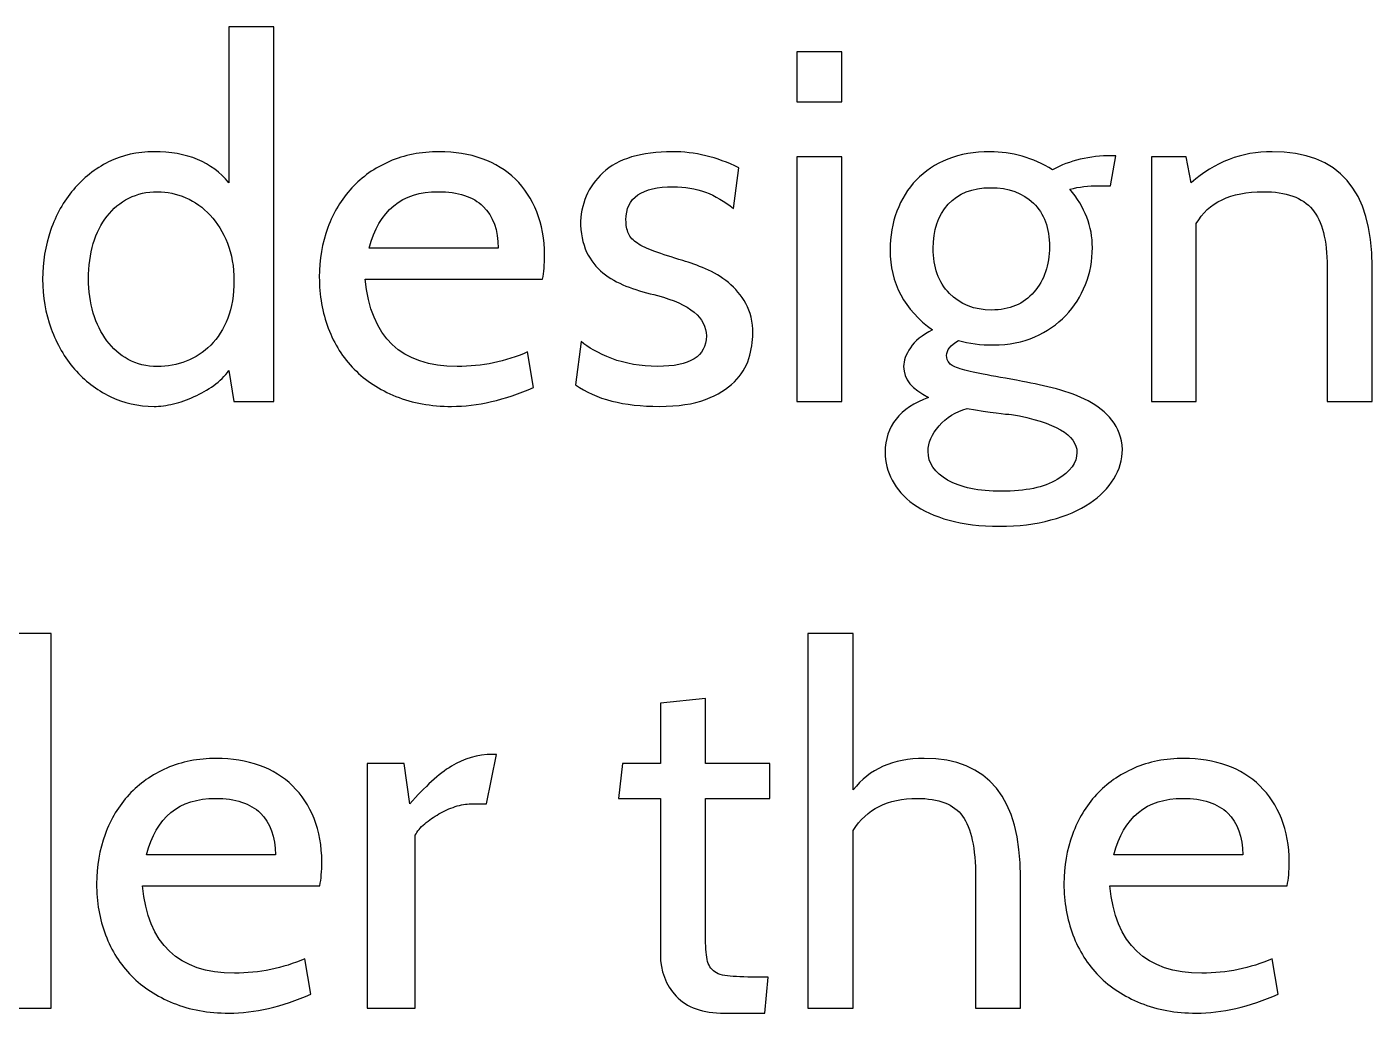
# Model space of a CAD drawing. Header units: centimetres. Extents: x -24 to 24.1, y -20.7 to 0.5.
# Drawn here: x 13.393 to 15.674, y -6.704 to -5.032 of the extents above; entities that cross this region are included whole.
import ezdxf

# ---------------------------------------------------------------- set-up
doc = ezdxf.new("R2010")
doc.units = ezdxf.units.CM
doc.header["$MEASUREMENT"] = 0
doc.layers.add('Layer 1', color=7, linetype='Continuous')

msp = doc.modelspace()

# ---------------------------------------------------------------- linework, layer by layer
at = {"layer": 'Layer 1', "color": 250}
for points, knots in [([(13.81193, -5.66718), (13.81193, -5.66718), (13.7442, -5.66718), (13.7442, -5.66718), (13.7442, -5.66718), (13.7442, -5.66718), (13.73573, -5.61469), (13.73573, -5.61469), (13.73573, -5.61469), (13.72896, -5.62428), (13.72035, -5.63275), (13.70991, -5.64009), (13.70991, -5.64009), (13.69947, -5.64742), (13.68846, -5.65377), (13.67689, -5.65914), (13.67689, -5.65914), (13.66532, -5.6645), (13.6536, -5.66859), (13.64175, -5.67141), (13.64175, -5.67141), (13.6299, -5.67424), (13.61889, -5.67565), (13.60873, -5.67565), (13.60873, -5.67565), (13.5822, -5.67565), (13.55737, -5.67), (13.53422, -5.65871), (13.53422, -5.65871), (13.51108, -5.64742), (13.49104, -5.63204), (13.47411, -5.61257), (13.47411, -5.61257), (13.45718, -5.5931), (13.44391, -5.57024), (13.43432, -5.54399), (13.43432, -5.54399), (13.42472, -5.51774), (13.41992, -5.48966), (13.41992, -5.45975), (13.41992, -5.45975), (13.41992, -5.43096), (13.42444, -5.40344), (13.43347, -5.3772), (13.43347, -5.3772), (13.4425, -5.35095), (13.45534, -5.32795), (13.47199, -5.30819), (13.47199, -5.30819), (13.48864, -5.28844), (13.50854, -5.27277), (13.53168, -5.2612), (13.53168, -5.2612), (13.55483, -5.24963), (13.58051, -5.24384), (13.60873, -5.24384), (13.60873, -5.24384), (13.66461, -5.24384), (13.70694, -5.26134), (13.73573, -5.29634), (13.73573, -5.29634), (13.73573, -5.29634), (13.73573, -5.03218), (13.73573, -5.03218), (13.73573, -5.03218), (13.73573, -5.03218), (13.81193, -5.03218), (13.81193, -5.03218), (13.81193, -5.03218), (13.81193, -5.03218), (13.81193, -5.66718), (13.81193, -5.66718)], [0, 0, 0, 0, 0.0526316, 0.0526316, 0.0526316, 0.0526316, 0.1052632, 0.1052632, 0.1052632, 0.1052632, 0.1578947, 0.1578947, 0.1578947, 0.1578947, 0.2105263, 0.2105263, 0.2105263, 0.2105263, 0.2631579, 0.2631579, 0.2631579, 0.2631579, 0.3157895, 0.3157895, 0.3157895, 0.3157895, 0.3684211, 0.3684211, 0.3684211, 0.3684211, 0.4210526, 0.4210526, 0.4210526, 0.4210526, 0.4736842, 0.4736842, 0.4736842, 0.4736842, 0.5263158, 0.5263158, 0.5263158, 0.5263158, 0.5789474, 0.5789474, 0.5789474, 0.5789474, 0.6315789, 0.6315789, 0.6315789, 0.6315789, 0.6842105, 0.6842105, 0.6842105, 0.6842105, 0.7368421, 0.7368421, 0.7368421, 0.7368421, 0.7894737, 0.7894737, 0.7894737, 0.7894737, 0.8421053, 0.8421053, 0.8421053, 0.8421053, 0.8947368, 0.8947368, 0.8947368, 0.8947368, 1, 1, 1, 1]), ([(14.7746, -5.15918), (14.7746, -5.15918), (14.6984, -5.15918), (14.6984, -5.15918), (14.6984, -5.15918), (14.6984, -5.15918), (14.6984, -5.07451), (14.6984, -5.07451), (14.6984, -5.07451), (14.6984, -5.07451), (14.7746, -5.07451), (14.7746, -5.07451), (14.7746, -5.07451), (14.7746, -5.07451), (14.7746, -5.15918), (14.7746, -5.15918)], [0, 0, 0, 0, 0.2, 0.2, 0.2, 0.2, 0.4, 0.4, 0.4, 0.4, 0.6, 0.6, 0.6, 0.6, 1, 1, 1, 1]), ([(14.26744, -5.45975), (14.26744, -5.45975), (13.96687, -5.45975), (13.96687, -5.45975), (13.96687, -5.45975), (13.9759, -5.55852), (14.02783, -5.60791), (14.12266, -5.60791), (14.12266, -5.60791), (14.16499, -5.60791), (14.20478, -5.59973), (14.24204, -5.58336), (14.24204, -5.58336), (14.24204, -5.58336), (14.2522, -5.64347), (14.2522, -5.64347), (14.2522, -5.64347), (14.20309, -5.66492), (14.15681, -5.67565), (14.11334, -5.67565), (14.11334, -5.67565), (14.07835, -5.67565), (14.04688, -5.67), (14.01894, -5.65871), (14.01894, -5.65871), (13.991, -5.64742), (13.96743, -5.63204), (13.94824, -5.61257), (13.94824, -5.61257), (13.92905, -5.5931), (13.91438, -5.56995), (13.90422, -5.54314), (13.90422, -5.54314), (13.89406, -5.51633), (13.88898, -5.4874), (13.88898, -5.45636), (13.88898, -5.45636), (13.88898, -5.42644), (13.89377, -5.3985), (13.90337, -5.37254), (13.90337, -5.37254), (13.91297, -5.34657), (13.92651, -5.32414), (13.94401, -5.30523), (13.94401, -5.30523), (13.96151, -5.28632), (13.98282, -5.27136), (14.00793, -5.26036), (14.00793, -5.26036), (14.03305, -5.24935), (14.06113, -5.24384), (14.09218, -5.24384), (14.09218, -5.24384), (14.11871, -5.24384), (14.14298, -5.2478), (14.16499, -5.2557), (14.16499, -5.2557), (14.187, -5.2636), (14.20577, -5.27517), (14.22129, -5.29041), (14.22129, -5.29041), (14.23682, -5.30565), (14.24895, -5.32414), (14.2577, -5.34587), (14.2577, -5.34587), (14.26645, -5.3676), (14.27082, -5.39201), (14.27082, -5.41911), (14.27082, -5.41911), (14.27082, -5.43491), (14.2697, -5.44846), (14.26744, -5.45975)], [0, 0, 0, 0, 0.0526316, 0.0526316, 0.0526316, 0.0526316, 0.1052632, 0.1052632, 0.1052632, 0.1052632, 0.1578947, 0.1578947, 0.1578947, 0.1578947, 0.2105263, 0.2105263, 0.2105263, 0.2105263, 0.2631579, 0.2631579, 0.2631579, 0.2631579, 0.3157895, 0.3157895, 0.3157895, 0.3157895, 0.3684211, 0.3684211, 0.3684211, 0.3684211, 0.4210526, 0.4210526, 0.4210526, 0.4210526, 0.4736842, 0.4736842, 0.4736842, 0.4736842, 0.5263158, 0.5263158, 0.5263158, 0.5263158, 0.5789474, 0.5789474, 0.5789474, 0.5789474, 0.6315789, 0.6315789, 0.6315789, 0.6315789, 0.6842105, 0.6842105, 0.6842105, 0.6842105, 0.7368421, 0.7368421, 0.7368421, 0.7368421, 0.7894737, 0.7894737, 0.7894737, 0.7894737, 0.8421053, 0.8421053, 0.8421053, 0.8421053, 0.8947368, 0.8947368, 0.8947368, 0.8947368, 1, 1, 1, 1]), ([(14.46556, -5.67565), (14.40517, -5.67565), (14.35775, -5.66351), (14.32332, -5.63924), (14.32332, -5.63924), (14.32332, -5.63924), (14.33264, -5.56558), (14.33264, -5.56558), (14.33264, -5.56558), (14.34393, -5.57574), (14.36128, -5.58534), (14.38471, -5.59437), (14.38471, -5.59437), (14.40813, -5.6034), (14.43395, -5.60791), (14.46218, -5.60791), (14.46218, -5.60791), (14.51749, -5.60791), (14.54515, -5.5907), (14.54515, -5.55627), (14.54515, -5.55627), (14.54515, -5.52522), (14.51749, -5.50236), (14.46218, -5.48769), (14.46218, -5.48769), (14.44524, -5.48373), (14.4293, -5.47908), (14.41434, -5.47372), (14.41434, -5.47372), (14.39938, -5.46835), (14.38598, -5.4613), (14.37412, -5.45255), (14.37412, -5.45255), (14.36227, -5.4438), (14.35253, -5.43265), (14.34491, -5.41911), (14.34491, -5.41911), (14.33729, -5.40556), (14.33292, -5.38863), (14.33179, -5.36831), (14.33179, -5.36831), (14.33179, -5.33275), (14.34449, -5.30311), (14.36989, -5.27941), (14.36989, -5.27941), (14.39529, -5.2557), (14.43452, -5.24384), (14.48758, -5.24384), (14.48758, -5.24384), (14.5254, -5.24384), (14.56293, -5.25288), (14.60018, -5.27094), (14.60018, -5.27094), (14.60018, -5.27094), (14.59087, -5.34037), (14.59087, -5.34037), (14.59087, -5.34037), (14.56152, -5.31553), (14.52765, -5.30311), (14.48927, -5.30311), (14.48927, -5.30311), (14.43565, -5.30311), (14.40884, -5.32188), (14.40884, -5.35942), (14.40884, -5.35942), (14.40884, -5.36845), (14.41025, -5.37621), (14.41307, -5.38242), (14.41307, -5.38242), (14.41589, -5.38863), (14.42097, -5.39427), (14.42831, -5.39907), (14.42831, -5.39907), (14.43565, -5.40387), (14.44553, -5.40852), (14.45794, -5.41318), (14.45794, -5.41318), (14.47036, -5.41769), (14.48617, -5.42277), (14.50536, -5.42842), (14.50536, -5.42842), (14.51721, -5.43181), (14.53005, -5.43646), (14.54388, -5.44239), (14.54388, -5.44239), (14.55771, -5.44832), (14.57055, -5.45608), (14.5824, -5.46567), (14.5824, -5.46567), (14.59426, -5.47527), (14.60414, -5.48712), (14.61204, -5.50123), (14.61204, -5.50123), (14.61994, -5.51534), (14.62389, -5.53228), (14.62389, -5.55203), (14.62389, -5.55203), (14.62389, -5.56558), (14.62163, -5.57969), (14.61712, -5.59437), (14.61712, -5.59437), (14.6126, -5.60904), (14.60442, -5.62231), (14.59256, -5.63416), (14.59256, -5.63416), (14.58071, -5.64601), (14.56448, -5.65589), (14.54388, -5.66379), (14.54388, -5.66379), (14.52328, -5.6717), (14.49717, -5.67565), (14.46556, -5.67565)], [0, 0, 0, 0, 0.0344828, 0.0344828, 0.0344828, 0.0344828, 0.0689655, 0.0689655, 0.0689655, 0.0689655, 0.1034483, 0.1034483, 0.1034483, 0.1034483, 0.137931, 0.137931, 0.137931, 0.137931, 0.1724138, 0.1724138, 0.1724138, 0.1724138, 0.2068966, 0.2068966, 0.2068966, 0.2068966, 0.2413793, 0.2413793, 0.2413793, 0.2413793, 0.2758621, 0.2758621, 0.2758621, 0.2758621, 0.3103448, 0.3103448, 0.3103448, 0.3103448, 0.3448276, 0.3448276, 0.3448276, 0.3448276, 0.3793103, 0.3793103, 0.3793103, 0.3793103, 0.4137931, 0.4137931, 0.4137931, 0.4137931, 0.4482759, 0.4482759, 0.4482759, 0.4482759, 0.4827586, 0.4827586, 0.4827586, 0.4827586, 0.5172414, 0.5172414, 0.5172414, 0.5172414, 0.5517241, 0.5517241, 0.5517241, 0.5517241, 0.5862069, 0.5862069, 0.5862069, 0.5862069, 0.6206897, 0.6206897, 0.6206897, 0.6206897, 0.6551724, 0.6551724, 0.6551724, 0.6551724, 0.6896552, 0.6896552, 0.6896552, 0.6896552, 0.7241379, 0.7241379, 0.7241379, 0.7241379, 0.7586207, 0.7586207, 0.7586207, 0.7586207, 0.7931034, 0.7931034, 0.7931034, 0.7931034, 0.8275862, 0.8275862, 0.8275862, 0.8275862, 0.862069, 0.862069, 0.862069, 0.862069, 0.8965517, 0.8965517, 0.8965517, 0.8965517, 0.9310345, 0.9310345, 0.9310345, 0.9310345, 1, 1, 1, 1]), ([(15.04214, -5.87885), (15.0094, -5.87885), (14.9809, -5.87546), (14.95663, -5.86869), (14.95663, -5.86869), (14.93236, -5.86191), (14.91218, -5.85274), (14.89609, -5.84117), (14.89609, -5.84117), (14.88, -5.8296), (14.86801, -5.81619), (14.86011, -5.80095), (14.86011, -5.80095), (14.8522, -5.78571), (14.84825, -5.76991), (14.84825, -5.75354), (14.84825, -5.75354), (14.84825, -5.70951), (14.87281, -5.67847), (14.92191, -5.66041), (14.92191, -5.66041), (14.89369, -5.64686), (14.87958, -5.62936), (14.87958, -5.60791), (14.87958, -5.60791), (14.87958, -5.59832), (14.88339, -5.58773), (14.89101, -5.57616), (14.89101, -5.57616), (14.89863, -5.56459), (14.91119, -5.55457), (14.92869, -5.54611), (14.92869, -5.54611), (14.88071, -5.51167), (14.85672, -5.46652), (14.85672, -5.41064), (14.85672, -5.41064), (14.85672, -5.38693), (14.86053, -5.36492), (14.86815, -5.3446), (14.86815, -5.3446), (14.87577, -5.32428), (14.88678, -5.30664), (14.90117, -5.29168), (14.90117, -5.29168), (14.91556, -5.27672), (14.93334, -5.26501), (14.95451, -5.25655), (14.95451, -5.25655), (14.97568, -5.24808), (14.99953, -5.24384), (15.02605, -5.24384), (15.02605, -5.24384), (15.06331, -5.24384), (15.09859, -5.25401), (15.13189, -5.27433), (15.13189, -5.27433), (15.16124, -5.25852), (15.19482, -5.25062), (15.23264, -5.25062), (15.23264, -5.25062), (15.23264, -5.25062), (15.23941, -5.25062), (15.23941, -5.25062), (15.23941, -5.25062), (15.23941, -5.25062), (15.2301, -5.30142), (15.2301, -5.30142), (15.2301, -5.30142), (15.2301, -5.30142), (15.21063, -5.30142), (15.21063, -5.30142), (15.21063, -5.30142), (15.19313, -5.30142), (15.17676, -5.30339), (15.16152, -5.30735), (15.16152, -5.30735), (15.18692, -5.33783), (15.19962, -5.37085), (15.19962, -5.40641), (15.19962, -5.40641), (15.19962, -5.42842), (15.19567, -5.4493), (15.18777, -5.46906), (15.18777, -5.46906), (15.17987, -5.48881), (15.16872, -5.50631), (15.15432, -5.52155), (15.15432, -5.52155), (15.13993, -5.53679), (15.12243, -5.54893), (15.10183, -5.55796), (15.10183, -5.55796), (15.08123, -5.56699), (15.05795, -5.57151), (15.03198, -5.57151), (15.03198, -5.57151), (15.00997, -5.57151), (14.99021, -5.56897), (14.97271, -5.56389), (14.97271, -5.56389), (14.95917, -5.57179), (14.95239, -5.58026), (14.95239, -5.58929), (14.95239, -5.58929), (14.95239, -5.59437), (14.95395, -5.59874), (14.95705, -5.60241), (14.95705, -5.60241), (14.96015, -5.60608), (14.96636, -5.60932), (14.97568, -5.61215), (14.97568, -5.61215), (14.98499, -5.61497), (14.99797, -5.61793), (15.01462, -5.62104), (15.01462, -5.62104), (15.03128, -5.62414), (15.05343, -5.62823), (15.08109, -5.63331), (15.08109, -5.63331), (15.09971, -5.6367), (15.11891, -5.64093), (15.13866, -5.64601), (15.13866, -5.64601), (15.15842, -5.65109), (15.17634, -5.65787), (15.19242, -5.66633), (15.19242, -5.66633), (15.20851, -5.6748), (15.22192, -5.68567), (15.23264, -5.69893), (15.23264, -5.69893), (15.24337, -5.71219), (15.24929, -5.7287), (15.25042, -5.74846), (15.25042, -5.74846), (15.25042, -5.76596), (15.24562, -5.78261), (15.23603, -5.79841), (15.23603, -5.79841), (15.22643, -5.81422), (15.21274, -5.82805), (15.19496, -5.8399), (15.19496, -5.8399), (15.17718, -5.85175), (15.15531, -5.86121), (15.12935, -5.86826), (15.12935, -5.86826), (15.10338, -5.87532), (15.07431, -5.87885), (15.04214, -5.87885)], [0, 0, 0, 0, 0.025641, 0.025641, 0.025641, 0.025641, 0.0512821, 0.0512821, 0.0512821, 0.0512821, 0.0769231, 0.0769231, 0.0769231, 0.0769231, 0.1025641, 0.1025641, 0.1025641, 0.1025641, 0.1282051, 0.1282051, 0.1282051, 0.1282051, 0.1538462, 0.1538462, 0.1538462, 0.1538462, 0.1794872, 0.1794872, 0.1794872, 0.1794872, 0.2051282, 0.2051282, 0.2051282, 0.2051282, 0.2307692, 0.2307692, 0.2307692, 0.2307692, 0.2564103, 0.2564103, 0.2564103, 0.2564103, 0.2820513, 0.2820513, 0.2820513, 0.2820513, 0.3076923, 0.3076923, 0.3076923, 0.3076923, 0.3333333, 0.3333333, 0.3333333, 0.3333333, 0.3589744, 0.3589744, 0.3589744, 0.3589744, 0.3846154, 0.3846154, 0.3846154, 0.3846154, 0.4102564, 0.4102564, 0.4102564, 0.4102564, 0.4358974, 0.4358974, 0.4358974, 0.4358974, 0.4615385, 0.4615385, 0.4615385, 0.4615385, 0.4871795, 0.4871795, 0.4871795, 0.4871795, 0.5128205, 0.5128205, 0.5128205, 0.5128205, 0.5384615, 0.5384615, 0.5384615, 0.5384615, 0.5641026, 0.5641026, 0.5641026, 0.5641026, 0.5897436, 0.5897436, 0.5897436, 0.5897436, 0.6153846, 0.6153846, 0.6153846, 0.6153846, 0.6410256, 0.6410256, 0.6410256, 0.6410256, 0.6666667, 0.6666667, 0.6666667, 0.6666667, 0.6923077, 0.6923077, 0.6923077, 0.6923077, 0.7179487, 0.7179487, 0.7179487, 0.7179487, 0.7435897, 0.7435897, 0.7435897, 0.7435897, 0.7692308, 0.7692308, 0.7692308, 0.7692308, 0.7948718, 0.7948718, 0.7948718, 0.7948718, 0.8205128, 0.8205128, 0.8205128, 0.8205128, 0.8461538, 0.8461538, 0.8461538, 0.8461538, 0.8717949, 0.8717949, 0.8717949, 0.8717949, 0.8974359, 0.8974359, 0.8974359, 0.8974359, 0.9230769, 0.9230769, 0.9230769, 0.9230769, 0.9487179, 0.9487179, 0.9487179, 0.9487179, 1, 1, 1, 1]), ([(15.67376, -5.66718), (15.67376, -5.66718), (15.59755, -5.66718), (15.59755, -5.66718), (15.59755, -5.66718), (15.59755, -5.66718), (15.59755, -5.43858), (15.59755, -5.43858), (15.59755, -5.43858), (15.59755, -5.39399), (15.58923, -5.36167), (15.57258, -5.34164), (15.57258, -5.34164), (15.55593, -5.3216), (15.52813, -5.31158), (15.48918, -5.31158), (15.48918, -5.31158), (15.43387, -5.31158), (15.39605, -5.32964), (15.37573, -5.36577), (15.37573, -5.36577), (15.37573, -5.36577), (15.37573, -5.66718), (15.37573, -5.66718), (15.37573, -5.66718), (15.37573, -5.66718), (15.29953, -5.66718), (15.29953, -5.66718), (15.29953, -5.66718), (15.29953, -5.66718), (15.29953, -5.25231), (15.29953, -5.25231), (15.29953, -5.25231), (15.29953, -5.25231), (15.35879, -5.25231), (15.35879, -5.25231), (15.35879, -5.25231), (15.35879, -5.25231), (15.36726, -5.29634), (15.36726, -5.29634), (15.36726, -5.29634), (15.40677, -5.26134), (15.45249, -5.24384), (15.50442, -5.24384), (15.50442, -5.24384), (15.61731, -5.24384), (15.67376, -5.30876), (15.67376, -5.43858), (15.67376, -5.43858), (15.67376, -5.43858), (15.67376, -5.66718), (15.67376, -5.66718)], [0, 0, 0, 0, 0.0714286, 0.0714286, 0.0714286, 0.0714286, 0.1428571, 0.1428571, 0.1428571, 0.1428571, 0.2142857, 0.2142857, 0.2142857, 0.2142857, 0.2857143, 0.2857143, 0.2857143, 0.2857143, 0.3571429, 0.3571429, 0.3571429, 0.3571429, 0.4285714, 0.4285714, 0.4285714, 0.4285714, 0.5, 0.5, 0.5, 0.5, 0.5714286, 0.5714286, 0.5714286, 0.5714286, 0.6428571, 0.6428571, 0.6428571, 0.6428571, 0.7142857, 0.7142857, 0.7142857, 0.7142857, 0.7857143, 0.7857143, 0.7857143, 0.7857143, 0.8571429, 0.8571429, 0.8571429, 0.8571429, 1, 1, 1, 1]), ([(14.7746, -5.66718), (14.7746, -5.66718), (14.6984, -5.66718), (14.6984, -5.66718), (14.6984, -5.66718), (14.6984, -5.66718), (14.6984, -5.25231), (14.6984, -5.25231), (14.6984, -5.25231), (14.6984, -5.25231), (14.7746, -5.25231), (14.7746, -5.25231), (14.7746, -5.25231), (14.7746, -5.25231), (14.7746, -5.66718), (14.7746, -5.66718)], [0, 0, 0, 0, 0.2, 0.2, 0.2, 0.2, 0.4, 0.4, 0.4, 0.4, 0.6, 0.6, 0.6, 0.6, 1, 1, 1, 1]), ([(13.61466, -5.31158), (13.5966, -5.31158), (13.58037, -5.31525), (13.56597, -5.32259), (13.56597, -5.32259), (13.55158, -5.32992), (13.5393, -5.34008), (13.52914, -5.35307), (13.52914, -5.35307), (13.51898, -5.36605), (13.51122, -5.38157), (13.50586, -5.39963), (13.50586, -5.39963), (13.5005, -5.41769), (13.49782, -5.43773), (13.49782, -5.45975), (13.49782, -5.45975), (13.49782, -5.48007), (13.5005, -5.49926), (13.50586, -5.51732), (13.50586, -5.51732), (13.51122, -5.53538), (13.51884, -5.55105), (13.52872, -5.56431), (13.52872, -5.56431), (13.5386, -5.57757), (13.55073, -5.58816), (13.56513, -5.59606), (13.56513, -5.59606), (13.57952, -5.60396), (13.59603, -5.60791), (13.61466, -5.60791), (13.61466, -5.60791), (13.63159, -5.60791), (13.64782, -5.60495), (13.66334, -5.59902), (13.66334, -5.59902), (13.67886, -5.5931), (13.69269, -5.58407), (13.70483, -5.57193), (13.70483, -5.57193), (13.71696, -5.55979), (13.72656, -5.54455), (13.73361, -5.52621), (13.73361, -5.52621), (13.74067, -5.50786), (13.7442, -5.48656), (13.7442, -5.46229), (13.7442, -5.46229), (13.7442, -5.43858), (13.74053, -5.41741), (13.73319, -5.39879), (13.73319, -5.39879), (13.72585, -5.38016), (13.71612, -5.36435), (13.70398, -5.35137), (13.70398, -5.35137), (13.69185, -5.33839), (13.67802, -5.32851), (13.66249, -5.32174), (13.66249, -5.32174), (13.64697, -5.31497), (13.63103, -5.31158), (13.61466, -5.31158)], [0, 0, 0, 0, 0.0588235, 0.0588235, 0.0588235, 0.0588235, 0.1176471, 0.1176471, 0.1176471, 0.1176471, 0.1764706, 0.1764706, 0.1764706, 0.1764706, 0.2352941, 0.2352941, 0.2352941, 0.2352941, 0.2941176, 0.2941176, 0.2941176, 0.2941176, 0.3529412, 0.3529412, 0.3529412, 0.3529412, 0.4117647, 0.4117647, 0.4117647, 0.4117647, 0.4705882, 0.4705882, 0.4705882, 0.4705882, 0.5294118, 0.5294118, 0.5294118, 0.5294118, 0.5882353, 0.5882353, 0.5882353, 0.5882353, 0.6470588, 0.6470588, 0.6470588, 0.6470588, 0.7058824, 0.7058824, 0.7058824, 0.7058824, 0.7647059, 0.7647059, 0.7647059, 0.7647059, 0.8235294, 0.8235294, 0.8235294, 0.8235294, 0.8823529, 0.8823529, 0.8823529, 0.8823529, 1, 1, 1, 1]), ([(14.09048, -5.31158), (14.02896, -5.31158), (13.99001, -5.34347), (13.97364, -5.40725), (13.97364, -5.40725), (13.97364, -5.40725), (14.19208, -5.40725), (14.19208, -5.40725), (14.19208, -5.40725), (14.19208, -5.37677), (14.18362, -5.35321), (14.16668, -5.33656), (14.16668, -5.33656), (14.14975, -5.3199), (14.12435, -5.31158), (14.09048, -5.31158)], [0, 0, 0, 0, 0.2, 0.2, 0.2, 0.2, 0.4, 0.4, 0.4, 0.4, 0.6, 0.6, 0.6, 0.6, 1, 1, 1, 1]), ([(15.0269, -5.30481), (14.99586, -5.30481), (14.97187, -5.31426), (14.95493, -5.33303), (14.95493, -5.33303), (14.938, -5.35194), (14.92953, -5.37677), (14.92953, -5.40768), (14.92953, -5.40768), (14.92953, -5.43971), (14.93871, -5.46511), (14.95705, -5.48402), (14.95705, -5.48402), (14.9754, -5.50278), (14.99924, -5.51224), (15.02859, -5.51224), (15.02859, -5.51224), (15.05907, -5.51224), (15.08306, -5.50208), (15.10056, -5.4819), (15.10056, -5.4819), (15.11806, -5.46158), (15.12681, -5.43604), (15.12681, -5.40514), (15.12681, -5.40514), (15.12681, -5.3731), (15.11778, -5.34841), (15.09971, -5.33091), (15.09971, -5.33091), (15.08165, -5.31355), (15.05738, -5.30481), (15.0269, -5.30481)], [0, 0, 0, 0, 0.1111111, 0.1111111, 0.1111111, 0.1111111, 0.2222222, 0.2222222, 0.2222222, 0.2222222, 0.3333333, 0.3333333, 0.3333333, 0.3333333, 0.4444444, 0.4444444, 0.4444444, 0.4444444, 0.5555556, 0.5555556, 0.5555556, 0.5555556, 0.6666667, 0.6666667, 0.6666667, 0.6666667, 0.7777778, 0.7777778, 0.7777778, 0.7777778, 1, 1, 1, 1]), ([(15.06246, -5.68919), (15.05287, -5.68919), (15.02775, -5.68581), (14.98711, -5.67903), (14.98711, -5.67903), (14.96792, -5.68468), (14.95211, -5.69456), (14.93969, -5.70867), (14.93969, -5.70867), (14.92728, -5.72278), (14.92107, -5.73717), (14.92107, -5.75185), (14.92107, -5.75185), (14.92107, -5.7716), (14.93207, -5.78783), (14.95409, -5.80053), (14.95409, -5.80053), (14.9761, -5.81323), (15.00658, -5.81958), (15.04553, -5.81958), (15.04553, -5.81958), (15.08617, -5.81958), (15.11764, -5.81295), (15.13993, -5.79968), (15.13993, -5.79968), (15.16223, -5.78642), (15.17337, -5.77104), (15.17337, -5.75354), (15.17337, -5.75354), (15.17337, -5.72419), (15.1364, -5.70274), (15.06246, -5.68919)], [0, 0, 0, 0, 0.1111111, 0.1111111, 0.1111111, 0.1111111, 0.2222222, 0.2222222, 0.2222222, 0.2222222, 0.3333333, 0.3333333, 0.3333333, 0.3333333, 0.4444444, 0.4444444, 0.4444444, 0.4444444, 0.5555556, 0.5555556, 0.5555556, 0.5555556, 0.6666667, 0.6666667, 0.6666667, 0.6666667, 0.7777778, 0.7777778, 0.7777778, 0.7777778, 1, 1, 1, 1]), ([(13.4343, -6.69589), (13.4343, -6.69589), (13.36657, -6.69589), (13.36657, -6.69589), (13.36657, -6.69589), (13.36657, -6.69589), (13.3581, -6.6434), (13.3581, -6.6434), (13.3581, -6.6434), (13.35133, -6.65299), (13.34272, -6.66146), (13.33228, -6.6688), (13.33228, -6.6688), (13.32184, -6.67613), (13.31083, -6.68248), (13.29926, -6.68785), (13.29926, -6.68785), (13.28769, -6.69321), (13.27597, -6.6973), (13.26412, -6.70012), (13.26412, -6.70012), (13.25227, -6.70295), (13.24126, -6.70436), (13.2311, -6.70436), (13.2311, -6.70436), (13.20457, -6.70436), (13.17974, -6.69871), (13.15659, -6.68742), (13.15659, -6.68742), (13.13345, -6.67613), (13.11341, -6.66075), (13.09648, -6.64128), (13.09648, -6.64128), (13.07955, -6.62181), (13.06628, -6.59895), (13.05669, -6.5727), (13.05669, -6.5727), (13.04709, -6.54645), (13.04229, -6.51837), (13.04229, -6.48846), (13.04229, -6.48846), (13.04229, -6.45967), (13.04681, -6.43215), (13.05584, -6.40591), (13.05584, -6.40591), (13.06487, -6.37966), (13.07771, -6.35666), (13.09436, -6.3369), (13.09436, -6.3369), (13.11101, -6.31715), (13.13091, -6.30148), (13.15405, -6.28991), (13.15405, -6.28991), (13.1772, -6.27834), (13.20288, -6.27255), (13.2311, -6.27255), (13.2311, -6.27255), (13.28698, -6.27255), (13.32931, -6.29005), (13.3581, -6.32505), (13.3581, -6.32505), (13.3581, -6.32505), (13.3581, -6.06089), (13.3581, -6.06089), (13.3581, -6.06089), (13.3581, -6.06089), (13.4343, -6.06089), (13.4343, -6.06089), (13.4343, -6.06089), (13.4343, -6.06089), (13.4343, -6.69589), (13.4343, -6.69589)], [0, 0, 0, 0, 0.0526316, 0.0526316, 0.0526316, 0.0526316, 0.1052632, 0.1052632, 0.1052632, 0.1052632, 0.1578947, 0.1578947, 0.1578947, 0.1578947, 0.2105263, 0.2105263, 0.2105263, 0.2105263, 0.2631579, 0.2631579, 0.2631579, 0.2631579, 0.3157895, 0.3157895, 0.3157895, 0.3157895, 0.3684211, 0.3684211, 0.3684211, 0.3684211, 0.4210526, 0.4210526, 0.4210526, 0.4210526, 0.4736842, 0.4736842, 0.4736842, 0.4736842, 0.5263158, 0.5263158, 0.5263158, 0.5263158, 0.5789474, 0.5789474, 0.5789474, 0.5789474, 0.6315789, 0.6315789, 0.6315789, 0.6315789, 0.6842105, 0.6842105, 0.6842105, 0.6842105, 0.7368421, 0.7368421, 0.7368421, 0.7368421, 0.7894737, 0.7894737, 0.7894737, 0.7894737, 0.8421053, 0.8421053, 0.8421053, 0.8421053, 0.8947368, 0.8947368, 0.8947368, 0.8947368, 1, 1, 1, 1]), ([(15.07769, -6.69589), (15.07769, -6.69589), (15.00149, -6.69589), (15.00149, -6.69589), (15.00149, -6.69589), (15.00149, -6.69589), (15.00149, -6.47406), (15.00149, -6.47406), (15.00149, -6.47406), (15.00149, -6.42496), (14.99415, -6.39038), (14.97948, -6.37035), (14.97948, -6.37035), (14.9648, -6.35031), (14.93912, -6.34029), (14.90243, -6.34029), (14.90243, -6.34029), (14.85276, -6.34029), (14.81664, -6.35835), (14.79406, -6.39448), (14.79406, -6.39448), (14.79406, -6.39448), (14.79406, -6.69589), (14.79406, -6.69589), (14.79406, -6.69589), (14.79406, -6.69589), (14.71701, -6.69589), (14.71701, -6.69589), (14.71701, -6.69589), (14.71701, -6.69589), (14.71701, -6.06089), (14.71701, -6.06089), (14.71701, -6.06089), (14.71701, -6.06089), (14.79406, -6.06089), (14.79406, -6.06089), (14.79406, -6.06089), (14.79406, -6.06089), (14.79406, -6.3259), (14.79406, -6.3259), (14.79406, -6.3259), (14.82172, -6.29034), (14.86179, -6.27255), (14.91428, -6.27255), (14.91428, -6.27255), (15.02322, -6.27255), (15.07769, -6.33972), (15.07769, -6.47406), (15.07769, -6.47406), (15.07769, -6.47406), (15.07769, -6.69589), (15.07769, -6.69589)], [0, 0, 0, 0, 0.0714286, 0.0714286, 0.0714286, 0.0714286, 0.1428571, 0.1428571, 0.1428571, 0.1428571, 0.2142857, 0.2142857, 0.2142857, 0.2142857, 0.2857143, 0.2857143, 0.2857143, 0.2857143, 0.3571429, 0.3571429, 0.3571429, 0.3571429, 0.4285714, 0.4285714, 0.4285714, 0.4285714, 0.5, 0.5, 0.5, 0.5, 0.5714286, 0.5714286, 0.5714286, 0.5714286, 0.6428571, 0.6428571, 0.6428571, 0.6428571, 0.7142857, 0.7142857, 0.7142857, 0.7142857, 0.7857143, 0.7857143, 0.7857143, 0.7857143, 0.8571429, 0.8571429, 0.8571429, 0.8571429, 1, 1, 1, 1]), ([(14.65012, -6.6434), (14.65012, -6.6434), (14.64419, -6.70436), (14.64419, -6.70436), (14.64419, -6.70436), (14.64419, -6.70436), (14.57561, -6.70436), (14.57561, -6.70436), (14.57561, -6.70436), (14.53893, -6.70436), (14.51169, -6.69476), (14.49391, -6.67557), (14.49391, -6.67557), (14.47613, -6.65638), (14.46724, -6.63295), (14.46724, -6.6053), (14.46724, -6.6053), (14.46724, -6.6053), (14.46724, -6.34029), (14.46724, -6.34029), (14.46724, -6.34029), (14.46724, -6.34029), (14.39612, -6.34029), (14.39612, -6.34029), (14.39612, -6.34029), (14.39612, -6.34029), (14.40289, -6.28102), (14.40289, -6.28102), (14.40289, -6.28102), (14.40289, -6.28102), (14.46724, -6.28102), (14.46724, -6.28102), (14.46724, -6.28102), (14.46724, -6.28102), (14.46724, -6.17857), (14.46724, -6.17857), (14.46724, -6.17857), (14.46724, -6.17857), (14.54344, -6.17095), (14.54344, -6.17095), (14.54344, -6.17095), (14.54344, -6.17095), (14.54344, -6.28102), (14.54344, -6.28102), (14.54344, -6.28102), (14.54344, -6.28102), (14.65266, -6.28102), (14.65266, -6.28102), (14.65266, -6.28102), (14.65266, -6.28102), (14.65266, -6.34029), (14.65266, -6.34029), (14.65266, -6.34029), (14.65266, -6.34029), (14.54344, -6.34029), (14.54344, -6.34029), (14.54344, -6.34029), (14.54344, -6.34029), (14.54344, -6.55873), (14.54344, -6.55873), (14.54344, -6.55873), (14.54344, -6.57849), (14.54401, -6.59401), (14.54513, -6.6053), (14.54513, -6.6053), (14.54626, -6.61659), (14.54951, -6.62505), (14.55487, -6.6307), (14.55487, -6.6307), (14.56023, -6.63634), (14.56884, -6.63987), (14.58069, -6.64128), (14.58069, -6.64128), (14.59255, -6.64269), (14.6092, -6.6434), (14.63065, -6.6434), (14.63065, -6.6434), (14.63065, -6.6434), (14.65012, -6.6434), (14.65012, -6.6434)], [0, 0, 0, 0, 0.047619, 0.047619, 0.047619, 0.047619, 0.0952381, 0.0952381, 0.0952381, 0.0952381, 0.1428571, 0.1428571, 0.1428571, 0.1428571, 0.1904762, 0.1904762, 0.1904762, 0.1904762, 0.2380952, 0.2380952, 0.2380952, 0.2380952, 0.2857143, 0.2857143, 0.2857143, 0.2857143, 0.3333333, 0.3333333, 0.3333333, 0.3333333, 0.3809524, 0.3809524, 0.3809524, 0.3809524, 0.4285714, 0.4285714, 0.4285714, 0.4285714, 0.4761905, 0.4761905, 0.4761905, 0.4761905, 0.5238095, 0.5238095, 0.5238095, 0.5238095, 0.5714286, 0.5714286, 0.5714286, 0.5714286, 0.6190476, 0.6190476, 0.6190476, 0.6190476, 0.6666667, 0.6666667, 0.6666667, 0.6666667, 0.7142857, 0.7142857, 0.7142857, 0.7142857, 0.7619048, 0.7619048, 0.7619048, 0.7619048, 0.8095238, 0.8095238, 0.8095238, 0.8095238, 0.8571429, 0.8571429, 0.8571429, 0.8571429, 0.9047619, 0.9047619, 0.9047619, 0.9047619, 1, 1, 1, 1]), ([(14.18953, -6.26578), (14.18953, -6.26578), (14.1726, -6.3496), (14.1726, -6.3496), (14.1726, -6.3496), (14.1726, -6.3496), (14.14635, -6.3496), (14.14635, -6.3496), (14.14635, -6.3496), (14.13789, -6.3496), (14.12886, -6.35115), (14.11926, -6.35426), (14.11926, -6.35426), (14.10967, -6.35736), (14.10049, -6.36146), (14.09174, -6.36654), (14.09174, -6.36654), (14.083, -6.37162), (14.07495, -6.37726), (14.06761, -6.38347), (14.06761, -6.38347), (14.06028, -6.38968), (14.05491, -6.39617), (14.05153, -6.40294), (14.05153, -6.40294), (14.05153, -6.40294), (14.05153, -6.69589), (14.05153, -6.69589), (14.05153, -6.69589), (14.05153, -6.69589), (13.97025, -6.69589), (13.97025, -6.69589), (13.97025, -6.69589), (13.97025, -6.69589), (13.97025, -6.28102), (13.97025, -6.28102), (13.97025, -6.28102), (13.97025, -6.28102), (14.0329, -6.28102), (14.0329, -6.28102), (14.0329, -6.28102), (14.0329, -6.28102), (14.04221, -6.3496), (14.04221, -6.3496), (14.04221, -6.3496), (14.06818, -6.32025), (14.09174, -6.29894), (14.11291, -6.28568), (14.11291, -6.28568), (14.13408, -6.27241), (14.15736, -6.26578), (14.18276, -6.26578), (14.18276, -6.26578), (14.18276, -6.26578), (14.18953, -6.26578), (14.18953, -6.26578)], [0, 0, 0, 0, 0.0666667, 0.0666667, 0.0666667, 0.0666667, 0.1333333, 0.1333333, 0.1333333, 0.1333333, 0.2, 0.2, 0.2, 0.2, 0.2666667, 0.2666667, 0.2666667, 0.2666667, 0.3333333, 0.3333333, 0.3333333, 0.3333333, 0.4, 0.4, 0.4, 0.4, 0.4666667, 0.4666667, 0.4666667, 0.4666667, 0.5333333, 0.5333333, 0.5333333, 0.5333333, 0.6, 0.6, 0.6, 0.6, 0.6666667, 0.6666667, 0.6666667, 0.6666667, 0.7333333, 0.7333333, 0.7333333, 0.7333333, 0.8, 0.8, 0.8, 0.8, 0.8666667, 0.8666667, 0.8666667, 0.8666667, 1, 1, 1, 1]), ([(13.88981, -6.48846), (13.88981, -6.48846), (13.58924, -6.48846), (13.58924, -6.48846), (13.58924, -6.48846), (13.59827, -6.58723), (13.6502, -6.63662), (13.74503, -6.63662), (13.74503, -6.63662), (13.78736, -6.63662), (13.82715, -6.62844), (13.86441, -6.61207), (13.86441, -6.61207), (13.86441, -6.61207), (13.87457, -6.67218), (13.87457, -6.67218), (13.87457, -6.67218), (13.82546, -6.69363), (13.77918, -6.70436), (13.73571, -6.70436), (13.73571, -6.70436), (13.70072, -6.70436), (13.66925, -6.69871), (13.64131, -6.68742), (13.64131, -6.68742), (13.61337, -6.67613), (13.5898, -6.66075), (13.57061, -6.64128), (13.57061, -6.64128), (13.55142, -6.62181), (13.53675, -6.59866), (13.52659, -6.57185), (13.52659, -6.57185), (13.51643, -6.54504), (13.51135, -6.51611), (13.51135, -6.48507), (13.51135, -6.48507), (13.51135, -6.45515), (13.51614, -6.42721), (13.52574, -6.40125), (13.52574, -6.40125), (13.53534, -6.37528), (13.54888, -6.35285), (13.56638, -6.33394), (13.56638, -6.33394), (13.58388, -6.31503), (13.60519, -6.30007), (13.6303, -6.28907), (13.6303, -6.28907), (13.65542, -6.27806), (13.6835, -6.27255), (13.71455, -6.27255), (13.71455, -6.27255), (13.74108, -6.27255), (13.76535, -6.27651), (13.78736, -6.28441), (13.78736, -6.28441), (13.80937, -6.29231), (13.82814, -6.30388), (13.84366, -6.31912), (13.84366, -6.31912), (13.85919, -6.33436), (13.87132, -6.35285), (13.88007, -6.37458), (13.88007, -6.37458), (13.88882, -6.39631), (13.89319, -6.42072), (13.89319, -6.44782), (13.89319, -6.44782), (13.89319, -6.46362), (13.89207, -6.47717), (13.88981, -6.48846)], [0, 0, 0, 0, 0.0526316, 0.0526316, 0.0526316, 0.0526316, 0.1052632, 0.1052632, 0.1052632, 0.1052632, 0.1578947, 0.1578947, 0.1578947, 0.1578947, 0.2105263, 0.2105263, 0.2105263, 0.2105263, 0.2631579, 0.2631579, 0.2631579, 0.2631579, 0.3157895, 0.3157895, 0.3157895, 0.3157895, 0.3684211, 0.3684211, 0.3684211, 0.3684211, 0.4210526, 0.4210526, 0.4210526, 0.4210526, 0.4736842, 0.4736842, 0.4736842, 0.4736842, 0.5263158, 0.5263158, 0.5263158, 0.5263158, 0.5789474, 0.5789474, 0.5789474, 0.5789474, 0.6315789, 0.6315789, 0.6315789, 0.6315789, 0.6842105, 0.6842105, 0.6842105, 0.6842105, 0.7368421, 0.7368421, 0.7368421, 0.7368421, 0.7894737, 0.7894737, 0.7894737, 0.7894737, 0.8421053, 0.8421053, 0.8421053, 0.8421053, 0.8947368, 0.8947368, 0.8947368, 0.8947368, 1, 1, 1, 1]), ([(15.52982, -6.48846), (15.52982, -6.48846), (15.22925, -6.48846), (15.22925, -6.48846), (15.22925, -6.48846), (15.23828, -6.58723), (15.29021, -6.63662), (15.38504, -6.63662), (15.38504, -6.63662), (15.42737, -6.63662), (15.46716, -6.62844), (15.50442, -6.61207), (15.50442, -6.61207), (15.50442, -6.61207), (15.51458, -6.67218), (15.51458, -6.67218), (15.51458, -6.67218), (15.46547, -6.69363), (15.41919, -6.70436), (15.37572, -6.70436), (15.37572, -6.70436), (15.34073, -6.70436), (15.30926, -6.69871), (15.28132, -6.68742), (15.28132, -6.68742), (15.25338, -6.67613), (15.22981, -6.66075), (15.21062, -6.64128), (15.21062, -6.64128), (15.19143, -6.62181), (15.17676, -6.59866), (15.1666, -6.57185), (15.1666, -6.57185), (15.15644, -6.54504), (15.15136, -6.51611), (15.15136, -6.48507), (15.15136, -6.48507), (15.15136, -6.45515), (15.15615, -6.42721), (15.16575, -6.40125), (15.16575, -6.40125), (15.17535, -6.37528), (15.18889, -6.35285), (15.20639, -6.33394), (15.20639, -6.33394), (15.22389, -6.31503), (15.2452, -6.30007), (15.27031, -6.28907), (15.27031, -6.28907), (15.29543, -6.27806), (15.32351, -6.27255), (15.35456, -6.27255), (15.35456, -6.27255), (15.38109, -6.27255), (15.40536, -6.27651), (15.42737, -6.28441), (15.42737, -6.28441), (15.44938, -6.29231), (15.46815, -6.30388), (15.48367, -6.31912), (15.48367, -6.31912), (15.4992, -6.33436), (15.51133, -6.35285), (15.52008, -6.37458), (15.52008, -6.37458), (15.52883, -6.39631), (15.5332, -6.42072), (15.5332, -6.44782), (15.5332, -6.44782), (15.5332, -6.46362), (15.53208, -6.47717), (15.52982, -6.48846)], [0, 0, 0, 0, 0.0526316, 0.0526316, 0.0526316, 0.0526316, 0.1052632, 0.1052632, 0.1052632, 0.1052632, 0.1578947, 0.1578947, 0.1578947, 0.1578947, 0.2105263, 0.2105263, 0.2105263, 0.2105263, 0.2631579, 0.2631579, 0.2631579, 0.2631579, 0.3157895, 0.3157895, 0.3157895, 0.3157895, 0.3684211, 0.3684211, 0.3684211, 0.3684211, 0.4210526, 0.4210526, 0.4210526, 0.4210526, 0.4736842, 0.4736842, 0.4736842, 0.4736842, 0.5263158, 0.5263158, 0.5263158, 0.5263158, 0.5789474, 0.5789474, 0.5789474, 0.5789474, 0.6315789, 0.6315789, 0.6315789, 0.6315789, 0.6842105, 0.6842105, 0.6842105, 0.6842105, 0.7368421, 0.7368421, 0.7368421, 0.7368421, 0.7894737, 0.7894737, 0.7894737, 0.7894737, 0.8421053, 0.8421053, 0.8421053, 0.8421053, 0.8947368, 0.8947368, 0.8947368, 0.8947368, 1, 1, 1, 1]), ([(13.71285, -6.34029), (13.65133, -6.34029), (13.61238, -6.37218), (13.59601, -6.43596), (13.59601, -6.43596), (13.59601, -6.43596), (13.81445, -6.43596), (13.81445, -6.43596), (13.81445, -6.43596), (13.81445, -6.40548), (13.80599, -6.38192), (13.78905, -6.36527), (13.78905, -6.36527), (13.77212, -6.34861), (13.74672, -6.34029), (13.71285, -6.34029)], [0, 0, 0, 0, 0.2, 0.2, 0.2, 0.2, 0.4, 0.4, 0.4, 0.4, 0.6, 0.6, 0.6, 0.6, 1, 1, 1, 1]), ([(15.35286, -6.34029), (15.29134, -6.34029), (15.25239, -6.37218), (15.23602, -6.43596), (15.23602, -6.43596), (15.23602, -6.43596), (15.45446, -6.43596), (15.45446, -6.43596), (15.45446, -6.43596), (15.45446, -6.40548), (15.446, -6.38192), (15.42906, -6.36527), (15.42906, -6.36527), (15.41213, -6.34861), (15.38673, -6.34029), (15.35286, -6.34029)], [0, 0, 0, 0, 0.2, 0.2, 0.2, 0.2, 0.4, 0.4, 0.4, 0.4, 0.6, 0.6, 0.6, 0.6, 1, 1, 1, 1])]:
    msp.add_open_spline(points, degree=3, knots=knots, dxfattribs=at)

doc.saveas('drawing.dxf')
